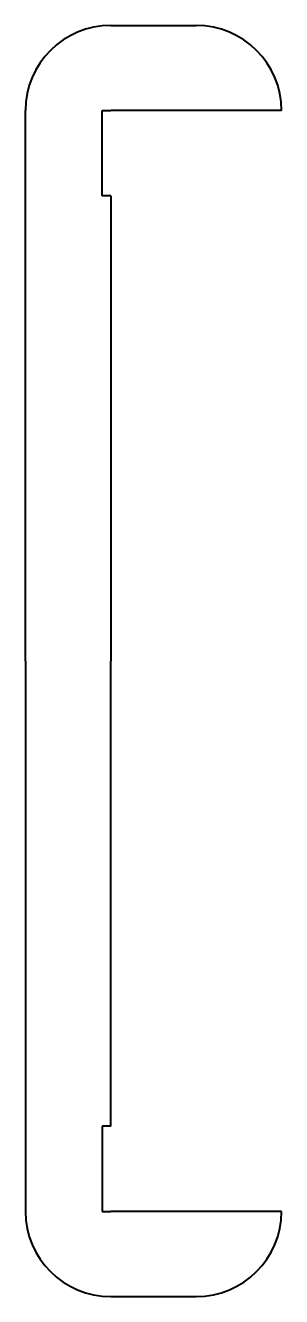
# Model space of a CAD drawing. Header units: millimetres. Extents: x 0 to 60, y -149 to 149.
import ezdxf

# ---------------------------------------------------------------- set-up
doc = ezdxf.new("R2010")
doc.units = ezdxf.units.MM
doc.layers.add('ModelSketch_Visible', color=7, linetype='Continuous', lineweight=40)

msp = doc.modelspace()

# ---------------------------------------------------------------- linework, layer by layer
at = {"layer": 'ModelSketch_Visible'}
for p, q in [((20, 149.25), (40, 149.25)), ((0, 0), (0, 129.25)), ((18, 129.25), (20, 129.25)), ((18, 109.25), (18, 129.25)), ((60, 129.25), (20, 129.25)), ((20, 109.25), (18, 109.25)), ((20, 109.25), (20, 64.75)), ((20, 64.75), (20, 20.25)), ((20, 20.25), (20, 0)), ((0, 0), (0, -129.25)), ((20, -20.25), (20, 0)), ((20, -64.75), (20, -20.25)), ((20, -109.25), (20, -64.75)), ((20, -109.25), (18, -109.25)), ((18, -109.25), (18, -129.25)), ((18, -129.25), (20, -129.25)), ((60, -129.25), (20, -129.25)), ((20, -149.25), (40, -149.25))]:
    msp.add_line(p, q, dxfattribs=at)
for centre, start, end in [((20, 129.25), 90, 180), ((40, 129.25), 0, 90), ((20, -129.25), 180, 270), ((40, -129.25), 270, 0)]:
    msp.add_arc(centre, 20, start, end, dxfattribs=at)

doc.saveas('drawing.dxf')
